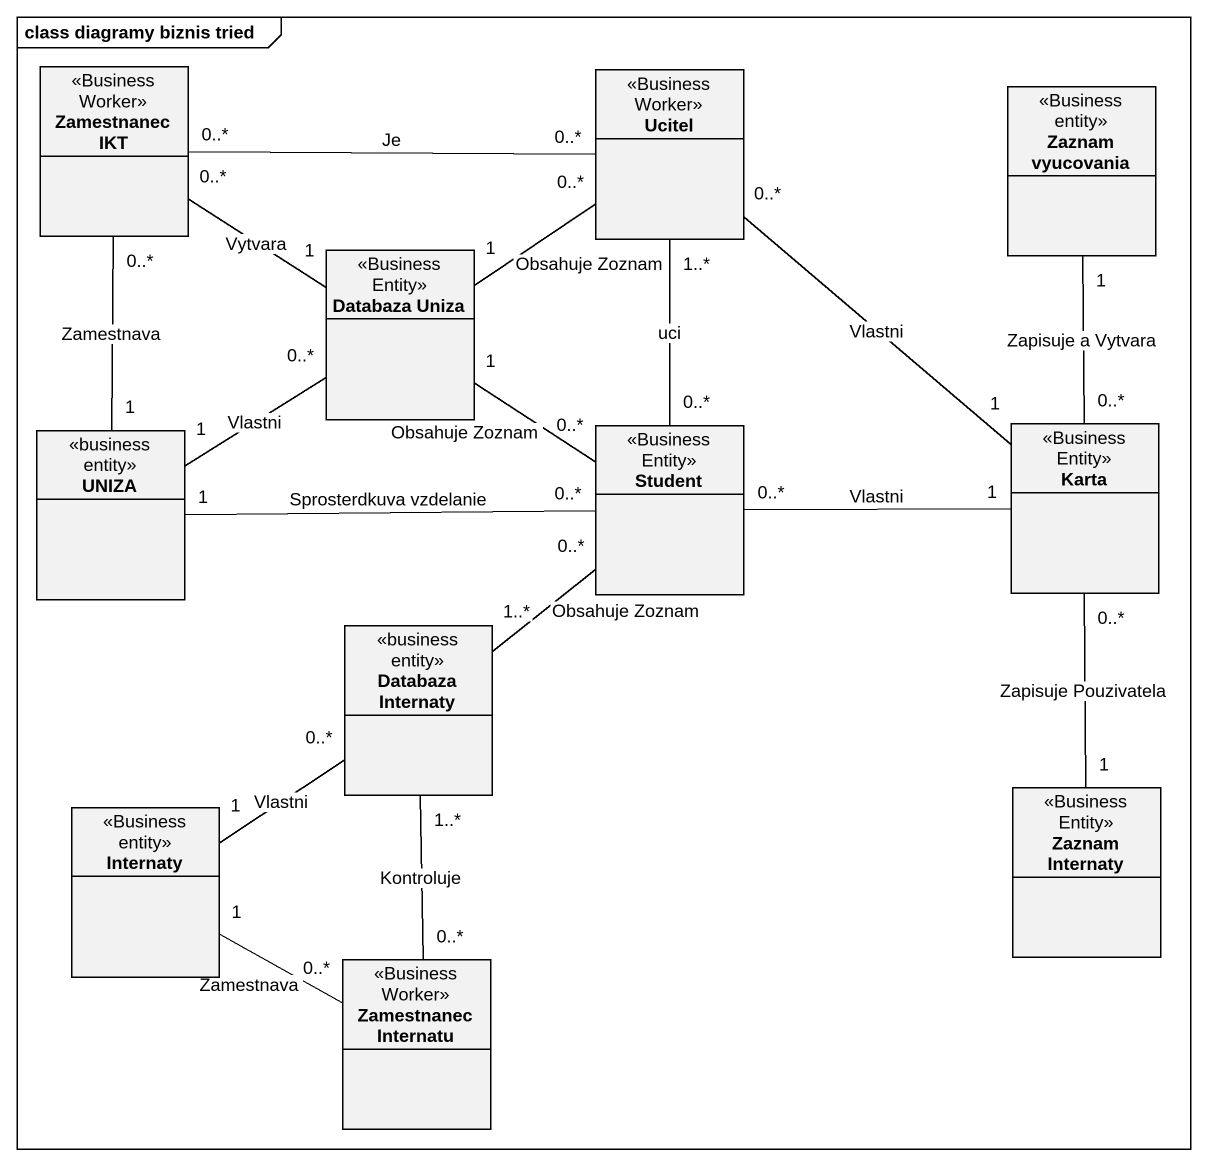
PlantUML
@startuml
mainframe class diagramy biznis tried
hide circle
hide empty members
class "Zamestnanec IKT" as Zamestnanec_IKT <<Business Worker>>
class Ucitel <<Business Worker>>
class "Zaznam vyucovania" as Zaznam_vyucovania <<Business entity>>
class "Databaza Uniza" as Databaza_Uniza <<Business Entity>>
class Karta <<Business Entity>>
class UNIZA <<business entity>>
class Student <<Business Entity>>
class "Databaza Internaty" as Databaza_Internaty <<business entity>>
class "Zaznam Internaty" as Zaznam_Internaty <<Business Entity>>
class Internaty <<Business entity>>
class "Zamestnanec Internatu" as Zamestnanec_Internatu <<Business Worker>>
Zamestnanec_IKT "0..*" -- "1" Databaza_Uniza : Vytvara
Ucitel "0..*" -left- "0..*" Zamestnanec_IKT : Je
Ucitel "0..*" -- "1" Karta : Vlastni
Ucitel "1..*" -- "0..*" Student : uci
Databaza_Uniza "1" -up- "0..*" Ucitel : Obsahuje Zoznam
Databaza_Uniza "1" -- "0..*" Student : Obsahuje Zoznam
Karta "0..*" -up- "1" Zaznam_vyucovania : Zapisuje a Vytvara
Karta "0..*" -- "1" Zaznam_Internaty : Zapisuje Pouzivatela
UNIZA "1" -up- "0..*" Zamestnanec_IKT : Zamestnava
UNIZA "1" -up- "0..*" Databaza_Uniza : Vlastni
UNIZA "1" -right- "0..*" Student : Sprosterdkuva vzdelanie
Student "0..*" -right- "1" Karta : Vlastni
Databaza_Internaty "1..*" -up- "0..*" Student : Obsahuje Zoznam
Internaty "1" -up- "0..*" Databaza_Internaty : Vlastni
Internaty "1" -right- "0..*" Zamestnanec_Internatu : Zamestnava
Zamestnanec_Internatu "0..*" -up- "1..*" Databaza_Internaty : Kontroluje
@enduml
